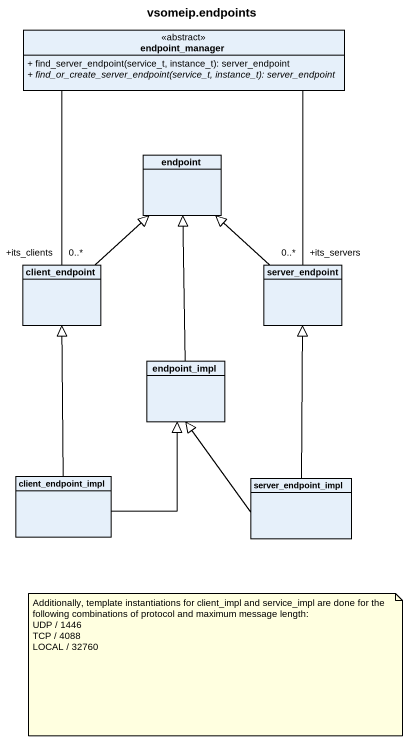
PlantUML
@startuml
title vsomeip.endpoints
hide circle
hide empty members
skinparam classAttributeIconSize 0
class endpoint_manager <<abstract>> {
  + find_server_endpoint(service_t, instance_t): server_endpoint
  {abstract} + find_or_create_server_endpoint(service_t, instance_t): server_endpoint
}
class endpoint
class client_endpoint
class server_endpoint
class endpoint_impl
class client_endpoint_impl
class server_endpoint_impl
endpoint_manager -- "+its_clients\n0..*" client_endpoint
endpoint_manager -- "+its_servers\n0..*" server_endpoint
client_endpoint -up-|> endpoint
server_endpoint -up-|> endpoint
endpoint_impl -up-|> endpoint
client_endpoint_impl -up-|> client_endpoint
client_endpoint_impl -up-|> endpoint_impl
server_endpoint_impl -up-|> server_endpoint
server_endpoint_impl -up-|> endpoint_impl
note as N1
  Additionally, template instantiations for client_impl and service_impl are done for the following combinations of protocol and maximum message length:
  UDP / 1446
  TCP / 4088
  LOCAL / 32760
end note
@enduml
